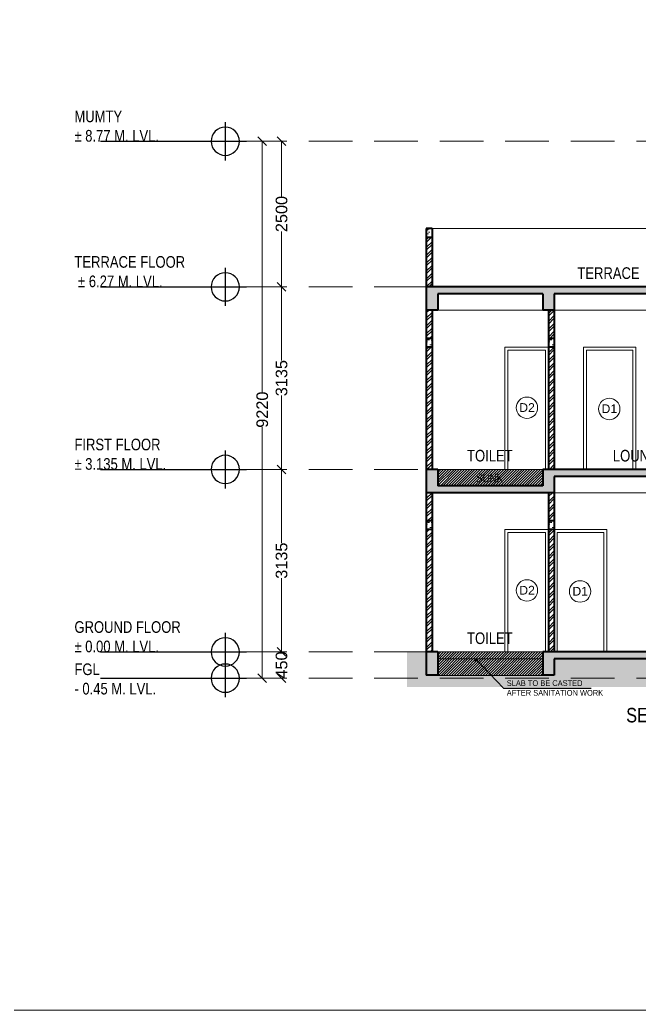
# Model space of a CAD drawing. Header units: metres. Extents: x 1689 to 2066, y 219 to 408.
# Drawn here: x 2020.91 to 2031.56, y 322.67 to 339.68 of the extents above; entities that cross this region are included whole.
import ezdxf

# ---------------------------------------------------------------- set-up
doc = ezdxf.new("R2010")
doc.units = ezdxf.units.M
doc.header["$LTSCALE"] = 1.5
for name, pattern in [('00_toilet$0$8th floor plan$0$HIDDEN', [0.375, 0.25, -0.125]), ('CENTER', [2, 1.25, -0.25, 0.25, -0.25]), ('DASHED', [0.75, 0.5, -0.25])]:
    doc.linetypes.add(name, pattern=pattern)
for name, color, linetype, lineweight in [('A- DOOR WINDOW TAGS', 7, 'Continuous', 5), ('A-Concrete', 5, 'Continuous', 40), ('A-DOOR', 13, 'Continuous', 13), ('A-ELE 01', 7, 'Continuous', 15), ('A-GRID', 252, 'CENTER', 5), ('A-HATCH', 252, 'Continuous', 5), ('A-SYMBOL', 252, 'Continuous', 5), ('A-WALL', 1, 'Continuous', 40), ('A-WINDOW', 143, 'Continuous', 13), ('A-Working Dimension', 42, 'Continuous', 5)]:
    doc.layers.add(name, color=color, linetype=linetype, lineweight=lineweight)
doc.layers.add('A-Text', color=7, linetype='Continuous')
doc.styles.add('DIM', font='arial.ttf', dxfattribs={"width": 0.8, "height": 0.2})
doc.styles.add('Roman', font='romans.shx', dxfattribs={"bigfont": 'bigfont.shx'})
doc.styles.get("Standard").update_dxf_attribs({"font": 'arial.ttf', "height": 0.2})
doc.dimstyles.new('W-DIM', dxfattribs={"dimtxt": 0.125, "dimasz": 0.075, "dimexe": 0.2, "dimexo": 0.2, "dimgap": 0.04, "dimtad": 1, "dimdec": 0, "dimlfac": 1000, "dimzin": 0, "dimdsep": 46, "dimtxsty": 'DIM', "dimblk": 'OBLIQUE', "dimcen": 0.09, "dimclrt": 7, "dimadec": 0, "dimazin": 0, "dimtfac": 1, "dimtdec": 0, "dimtofl": 0, "dimtmove": 0, "dimatfit": 3, "dimldrblk": 'OPEN90', "dimfxl": 0.1, "dimtolj": 1, "dimtzin": 0, "dimarcsym": 0})
doc.dimstyles.new('Working Dim', dxfattribs={"dimtxt": 0.125, "dimasz": 0.15, "dimexe": 0.09, "dimexo": 0.0625, "dimgap": 0, "dimtad": 0, "dimdec": 0, "dimlfac": 1000, "dimzin": 0, "dimdsep": 46, "dimtxsty": 'Standard', "dimblk": 'OBLIQUE', "dimcen": 0.09, "dimse1": 1, "dimse2": 1, "dimclrd": 256, "dimclre": 256, "dimadec": 0, "dimazin": 0, "dimtfac": 1, "dimtdec": 0, "dimtofl": 0, "dimtmove": 1, "dimatfit": 3, "dimldrblk": 'OBLIQUE', "dimfxl": 1, "dimtolj": 1, "dimtzin": 0, "dimlwd": -1, "dimlwe": -1, "dimarcsym": 0})

# ---------------------------------------------------------------- blocks, each defined once
blk = doc.blocks.new('A$C3A7D7E6B')
at = {"layer": 'A-Text', "color": 19}
for p, q in [((0, 270), (0, -270)), ((1766, 0), (-300, 0))]:
    blk.add_line(p, q, dxfattribs=at)
blk.add_circle((0, 0), 200, dxfattribs=at)
blk = doc.blocks.new('A$C287A73BA')
at = {"layer": 'A-GRID', "linetype": 'DASHED'}
for p, q in [((1.821, 9.577), (20.431, 9.577)), ((1.821, 7.077), (20.431, 7.077)), ((1.821, 3.942), (20.431, 3.942)), ((1.821, 0.807), (20.431, 0.807)), ((1.821, 0.357), (20.431, 0.357))]:
    blk.add_line(p, q, dxfattribs=at)
at = {"layer": 'A-SYMBOL', "lineweight": -3, "xscale": -0.001212954476999878, "yscale": 0.001212954476999878, "zscale": 0.001212954476999878}
for p in [(2.638, 9.577), (2.638, 7.077), (2.638, 3.942), (2.638, 0.807), (2.638, 0.357)]:
    blk.add_blockref('A$C3A7D7E6B', p, dxfattribs=at)
at = {"layer": 'A-Text', "char_height": 0.2, "attachment_point": 1, "style": 'DIM'}
for s, insert, width in [('MUMTY\\P%%P 8.77 M. LVL.', (0.048, 10.105), 2.37517), ('TERRACE FLOOR\\P %%P 6.27 M. LVL.', (0.048, 7.605), 2.37517), ('FIRST FLOOR \\P%%P 3.135 M. LVL.', (0.048, 4.47), 1.97738), ('GROUND FLOOR \\P%%P 0.00 M. LVL.', (0.048, 1.335), 2.28186), ('FGL \\P- 0.45 M. LVL.', (0.048, 0.61), 1.76169)]:
    blk.add_mtext(s, dxfattribs=dict(at, insert=insert, width=width))
blk = doc.blocks.new('D1')
at = {"layer": 'A- DOOR WINDOW TAGS', "lineweight": 5}
blk.add_circle((1700.437, 432.369), 0.184, dxfattribs=at)
at = {"layer": 'A- DOOR WINDOW TAGS', "insert": (1700.305, 432.448), "char_height": 0.15, "attachment_point": 1, "style": 'Roman'}
blk.add_mtext_dynamic_manual_height_columns('{\\fArial|b0|i0|c0|p34;D1}', width=0.2464, gutter_width=0.325, heights=[0], dxfattribs=at)
blk = doc.blocks.new('D2')
at = {"layer": 'A- DOOR WINDOW TAGS', "lineweight": 5}
blk.add_circle((1698.527, 436.903), 0.184, dxfattribs=at)
at = {"layer": 'A- DOOR WINDOW TAGS', "insert": (1698.395, 436.982), "char_height": 0.15, "attachment_point": 1, "style": 'Roman'}
blk.add_mtext_dynamic_manual_height_columns('{\\fArial|b0|i0|c0|p34;D2}', width=0.2464, gutter_width=0.325, heights=[0], dxfattribs=at)
blk = doc.blocks.new('_Oblique')
at = {"color": 0, "linetype": 'ByBlock', "lineweight": -2}
blk.add_line((-0.5, -0.5), (0.5, 0.5), dxfattribs=at)
blk = doc.blocks.new('_Open90')
at = {"color": 0, "linetype": 'ByBlock', "lineweight": -2}
for p, q in [((0, 0), (-1, 0)), ((-0.5, 0.5), (0, 0)), ((0, 0), (-0.5, -0.5))]:
    blk.add_line(p, q, dxfattribs=at)
blk = doc.blocks.new('*D371')
at = {"layer": 'A-Working Dimension', "transparency": 16777216}
for p, q in [((2025.4, 337.594), (2025.4, 336.644)), ((2025.4, 335.094), (2025.4, 336.044))]:
    blk.add_line(p, q, dxfattribs=at)
at = {"layer": 'Defpoints', "color": 0, "linetype": 'Continuous', "transparency": 16777216}
for p in [(2025.4, 337.594), (2025.4, 335.094), (2025.4, 335.094)]:
    blk.add_point(p, dxfattribs=at)
at = {"layer": 'A-Working Dimension', "linetype": 'Continuous', "transparency": 16777216, "xscale": 0.15, "yscale": 0.15, "zscale": 0.15}
for p, rotation in [((2025.4, 337.594), 90), ((2025.4, 335.094), 270)]:
    blk.add_blockref('_Oblique', p, dxfattribs=dict(at, rotation=rotation))
at = {"layer": 'A-Working Dimension', "color": 0, "linetype": 'Continuous', "transparency": 16777216, "insert": (2025.4, 336.344), "char_height": 0.2, "attachment_point": 5, "rotation": 90}
blk.add_mtext('\\A1;2500', dxfattribs=at)
blk = doc.blocks.new('*D372')
at = {"layer": 'A-Working Dimension', "transparency": 16777216}
for p, q in [((2025.4, 335.094), (2025.4, 333.826)), ((2025.4, 331.959), (2025.4, 333.227))]:
    blk.add_line(p, q, dxfattribs=at)
at = {"layer": 'Defpoints', "color": 0, "linetype": 'Continuous', "transparency": 16777216}
for p in [(2025.4, 335.094), (2025.4, 331.959), (2025.4, 331.959)]:
    blk.add_point(p, dxfattribs=at)
at = {"layer": 'A-Working Dimension', "linetype": 'Continuous', "transparency": 16777216, "xscale": 0.15, "yscale": 0.15, "zscale": 0.15}
for p, rotation in [((2025.4, 335.094), 90), ((2025.4, 331.959), 270)]:
    blk.add_blockref('_Oblique', p, dxfattribs=dict(at, rotation=rotation))
at = {"layer": 'A-Working Dimension', "color": 0, "linetype": 'Continuous', "transparency": 16777216, "insert": (2025.4, 333.526), "char_height": 0.2, "attachment_point": 5, "rotation": 90}
blk.add_mtext('\\A1;3135', dxfattribs=at)
blk = doc.blocks.new('*D373')
at = {"layer": 'A-Working Dimension', "transparency": 16777216}
for p, q in [((2025.4, 331.959), (2025.4, 330.691)), ((2025.4, 328.824), (2025.4, 330.092))]:
    blk.add_line(p, q, dxfattribs=at)
at = {"layer": 'Defpoints', "color": 0, "linetype": 'Continuous', "transparency": 16777216}
for p in [(2025.143, 331.959), (2025.353, 328.824), (2025.4, 328.824)]:
    blk.add_point(p, dxfattribs=at)
at = {"layer": 'A-Working Dimension', "linetype": 'Continuous', "transparency": 16777216, "xscale": 0.15, "yscale": 0.15, "zscale": 0.15}
for p, rotation in [((2025.4, 331.959), 90), ((2025.4, 328.824), 270)]:
    blk.add_blockref('_Oblique', p, dxfattribs=dict(at, rotation=rotation))
at = {"layer": 'A-Working Dimension', "color": 0, "linetype": 'Continuous', "transparency": 16777216, "insert": (2025.4, 330.391), "char_height": 0.2, "attachment_point": 5, "rotation": 90}
blk.add_mtext('\\A1;3135', dxfattribs=at)
blk = doc.blocks.new('*D374')
at = {"layer": 'A-Working Dimension', "transparency": 16777216}
for p, q in [((2025.4, 328.824), (2025.4, 328.823)), ((2025.4, 328.374), (2025.4, 328.374))]:
    blk.add_line(p, q, dxfattribs=at)
at = {"layer": 'Defpoints', "color": 0, "linetype": 'Continuous', "transparency": 16777216}
for p in [(2025.353, 328.824), (2025.4, 328.374), (2025.4, 328.374)]:
    blk.add_point(p, dxfattribs=at)
at = {"layer": 'A-Working Dimension', "linetype": 'Continuous', "transparency": 16777216, "xscale": 0.15, "yscale": 0.15, "zscale": 0.15}
for p, rotation in [((2025.4, 328.824), 90), ((2025.4, 328.374), 270)]:
    blk.add_blockref('_Oblique', p, dxfattribs=dict(at, rotation=rotation))
at = {"layer": 'A-Working Dimension', "color": 0, "linetype": 'Continuous', "transparency": 16777216, "insert": (2025.4, 328.599), "char_height": 0.2, "attachment_point": 5, "rotation": 90}
blk.add_mtext('\\A1;450', dxfattribs=at)
blk = doc.blocks.new('*D378')
at = {"layer": 'A-Working Dimension', "transparency": 16777216}
for p, q in [((2025.069, 337.594), (2025.069, 333.282)), ((2025.069, 328.374), (2025.069, 332.685))]:
    blk.add_line(p, q, dxfattribs=at)
at = {"layer": 'Defpoints', "color": 0, "linetype": 'Continuous', "transparency": 16777216}
for p in [(2025.069, 337.594), (2025.07, 337.594), (2025.07, 328.374)]:
    blk.add_point(p, dxfattribs=at)
at = {"layer": 'A-Working Dimension', "linetype": 'Continuous', "transparency": 16777216, "xscale": 0.15, "yscale": 0.15, "zscale": 0.15}
for p, rotation in [((2025.069, 337.594), 90), ((2025.069, 328.374), 270)]:
    blk.add_blockref('_Oblique', p, dxfattribs=dict(at, rotation=rotation))
at = {"layer": 'A-Working Dimension', "color": 0, "linetype": 'Continuous', "transparency": 16777216, "insert": (2025.069, 332.984), "char_height": 0.2, "attachment_point": 5, "rotation": 90}
blk.add_mtext('\\A1;9220', dxfattribs=at)

msp = doc.modelspace()

# ---------------------------------------------------------------- hatches: boundary and pattern name
at = {"layer": 'A-HATCH', "ltscale": 50}
h = msp.add_hatch(dxfattribs=at)
h.set_pattern_fill('AR-CONC', color=256, scale=0.001)
h.set_pattern_definition([(50, (348.87532, -22.68421), (0.182184669, -0.015939086), [0.01905, -0.20955]), (355, (348.87532, -22.68421), (-0.035243421, 0.191056845), [0.01524, -0.167640584]), (100.451445, (348.8905, -22.68554), (0.146941247, 0.175117752), [0.016190009, -0.178090245]), (46.1842, (348.87532, -22.63341), (0.27107904, -0.042042328), [0.028575, -0.314325]), (96.635558, (348.8979, -22.63692), (0.237404134, 0.247426125), [0.024285023, -0.26713561]), (351.184151, (348.87532, -22.6334), (0.237404134, 0.247426125), [0.022859967, -0.25145973]), (21, (348.90072, -22.64611), (0.151614391, -0.102265198), [0.01905, -0.20955]), (326, (348.90072, -22.64611), (0.061802028, 0.184187966), [0.01524, -0.16764]), (71.451445, (348.91336, -22.65463), (0.21341642, 0.081922769), [0.016190009, -0.178089938]), (37.5, (348.87532, -22.68421), (0.0030886033, 0.0845550389), [0, -0.165608, 0, -0.17018, 0, -0.168275]), (7.5, (348.87532, -22.68421), (0.0668196625, 0.100180575), [0, -0.097028, 0, -0.161798, 0, -0.064135]), (327.5, (348.81868, -22.68421), (0.1355905952, -0.005728744), [0, -0.0635, 0, -0.19812, 0, -0.26289]), (317.5, (348.79328, -22.68421), (0.148129181, 0.025426491), [0, -0.08255, 0, -0.131572, 0, -0.18669])])
h.paths.add_polyline_path([(2027.88317, 336.09373), (2027.88317, 335.94373), (2027.98317, 335.94373), (2027.98317, 336.09373)])
h = msp.add_hatch(dxfattribs=at)
h.set_pattern_fill('ANSI32', color=256, scale=0.01)
h.set_pattern_definition([(45, (319.89356, -41.61804), (-0.067351921, 0.067351921), []), (45, (319.93846, -41.61804), (-0.067351921, 0.067351921), [])])
h.paths.add_polyline_path([(2027.88317, 328.82373), (2027.98317, 328.82373), (2027.98317, 330.92373), (2027.88317, 330.92373)])
h.paths.add_polyline_path([(2027.88317, 331.07373), (2027.98317, 331.07373), (2027.98317, 331.55873), (2027.88317, 331.55873)])
h.paths.add_polyline_path([(2030.08317, 330.92373), (2029.98317, 330.92373), (2029.98317, 328.82373), (2030.08317, 328.82373)])
h.paths.add_polyline_path([(2029.98317, 331.07373), (2030.08317, 331.07373), (2030.08317, 331.55873), (2029.98317, 331.55873)])
h.paths.add_polyline_path([(2033.23317, 331.55873), (2033.23317, 331.07373), (2033.33317, 331.07373), (2033.33317, 331.55873)])
h.paths.add_polyline_path([(2036.83317, 328.82373), (2037.03317, 328.82373), (2037.03317, 330.92373), (2036.83317, 330.92373)])
h.paths.add_polyline_path([(2037.03317, 331.55873), (2036.83317, 331.55873), (2036.83317, 331.07373), (2037.03317, 331.07373)])
h.paths.add_polyline_path([(2036.93317, 332.80873), (2036.93317, 331.95873), (2037.03317, 331.95873), (2037.03317, 332.80873)])
h.paths.add_polyline_path([(2034.18317, 334.20873), (2034.38317, 334.20873), (2034.38317, 334.69373), (2034.18317, 334.69373)])
h.paths.add_polyline_path([(2034.28317, 335.09373), (2034.38317, 335.09373), (2034.38317, 335.94373), (2034.28317, 335.94373)])
h.paths.add_polyline_path([(2027.88317, 335.09373), (2027.98317, 335.09373), (2027.98317, 335.94373), (2027.88317, 335.94373)])
h.paths.add_polyline_path([(2027.98317, 334.69373), (2027.88317, 334.69373), (2027.88317, 334.20873), (2027.98317, 334.20873)])
h.paths.add_polyline_path([(2027.98317, 334.05873), (2027.88317, 334.05873), (2027.88317, 331.95873), (2027.98317, 331.95873)])
h.paths.add_polyline_path([(2029.98317, 334.20873), (2030.08317, 334.20873), (2030.08317, 334.69373), (2029.98317, 334.69373)])
h.paths.add_polyline_path([(2030.08317, 334.05873), (2029.98317, 334.05873), (2029.98317, 331.95873), (2030.08317, 331.95873)])
h = msp.add_hatch(dxfattribs=at)
h.set_pattern_fill('AR-CONC', color=256, scale=0.001)
h.set_pattern_definition([(50, (319.89356, -41.61804), (0.182184669, -0.015939086), [0.01905, -0.20955]), (355, (319.89356, -41.61804), (-0.035243421, 0.191056845), [0.01524, -0.167640584]), (100.451445, (319.90874, -41.61937), (0.146941247, 0.175117752), [0.016190009, -0.178090245]), (46.1842, (319.89356, -41.56724), (0.27107904, -0.042042328), [0.028575, -0.314325]), (96.635558, (319.91615, -41.57074), (0.237404134, 0.247426125), [0.024285023, -0.26713561]), (351.184151, (319.89356, -41.56724), (0.237404134, 0.247426125), [0.022859967, -0.25145973]), (21, (319.91896, -41.57994), (0.151614391, -0.102265198), [0.01905, -0.20955]), (326, (319.91896, -41.57994), (0.061802028, 0.184187966), [0.01524, -0.16764]), (71.451445, (319.9316, -41.58846), (0.21341642, 0.081922769), [0.016190009, -0.178089938]), (37.5, (319.89356, -41.61804), (0.0030886033, 0.0845550389), [0, -0.165608, 0, -0.17018, 0, -0.168275]), (7.5, (319.89356, -41.61804), (0.0668196625, 0.100180575), [0, -0.097028, 0, -0.161798, 0, -0.064135]), (327.5, (319.83692, -41.61804), (0.1355905952, -0.005728744), [0, -0.0635, 0, -0.19812, 0, -0.26289]), (317.5, (319.81152, -41.61804), (0.148129181, 0.025426491), [0, -0.08255, 0, -0.131572, 0, -0.18669])])
h.paths.add_polyline_path([(2037.03317, 328.82373), (2032.69723, 328.82373), (2032.69723, 328.70373), (2033.13317, 328.70373), (2033.13317, 328.42373), (2033.33317, 328.42373), (2033.33317, 328.70373), (2036.83317, 328.70373), (2036.83317, 328.42373), (2037.03317, 328.42373)])
h.paths.add_polyline_path([(2037.03317, 331.95873), (2032.69723, 331.95873), (2032.69723, 331.83873), (2033.13317, 331.83873), (2033.13317, 331.55873), (2033.33317, 331.55873), (2033.33317, 331.83873), (2036.83317, 331.83873), (2036.83317, 331.55873), (2037.03317, 331.55873)])
h.paths.add_polyline_path([(2032.69723, 331.95873), (2029.88317, 331.95873), (2029.88317, 331.67873), (2028.08317, 331.67873), (2028.08317, 331.95873), (2027.88317, 331.95873), (2027.88317, 331.55873), (2028.08317, 331.55873), (2029.88317, 331.55873), (2030.08317, 331.55873), (2030.08317, 331.83873), (2032.69723, 331.83873)])
h.paths.add_polyline_path([(2032.69723, 335.09373), (2027.88317, 335.09373), (2027.88317, 334.69373), (2028.08317, 334.69373), (2028.08317, 334.97373), (2029.88317, 334.97373), (2029.88317, 334.69373), (2030.08317, 334.69373), (2030.08317, 334.97373), (2032.69723, 334.97373)])
h.paths.add_polyline_path([(2034.38317, 335.09373), (2032.69723, 335.09373), (2032.69723, 334.97373), (2033.13317, 334.97373), (2033.13317, 334.69373), (2033.33317, 334.69373), (2033.33317, 334.97373), (2034.18317, 334.97373), (2034.18317, 334.69373), (2034.38317, 334.69373)])
h.paths.add_polyline_path([(2034.98317, 334.20873), (2034.18317, 334.20873), (2034.18317, 334.05873), (2034.98317, 334.05873)])
h.paths.add_polyline_path([(2029.88317, 328.82373), (2029.88317, 328.42373), (2030.08317, 328.42373), (2030.08317, 328.70373), (2032.69723, 328.70373), (2032.69723, 328.82373)])
h.paths.add_polyline_path([(2028.08317, 328.42373), (2028.08317, 328.82373), (2027.88317, 328.82373), (2027.88317, 328.42373)])
h = msp.add_hatch(dxfattribs=at)
h.set_pattern_fill('AR-CONC', color=256, scale=0.001)
h.set_pattern_definition([(50, (348.97532, -24.56921), (0.182184669, -0.015939086), [0.01905, -0.20955]), (355, (348.97532, -24.56921), (-0.035243421, 0.191056845), [0.01524, -0.167640584]), (100.451445, (348.9905, -24.57054), (0.146941247, 0.175117752), [0.016190009, -0.178090245]), (46.1842, (348.97532, -24.51841), (0.27107904, -0.042042328), [0.028575, -0.314325]), (96.635558, (348.9979, -24.52192), (0.237404134, 0.247426125), [0.024285023, -0.26713561]), (351.184151, (348.97532, -24.5184), (0.237404134, 0.247426125), [0.022859967, -0.25145973]), (21, (349.00072, -24.53111), (0.151614391, -0.102265198), [0.01905, -0.20955]), (326, (349.00072, -24.53111), (0.061802028, 0.184187966), [0.01524, -0.16764]), (71.451445, (349.01336, -24.53963), (0.21341642, 0.081922769), [0.016190009, -0.178089938]), (37.5, (348.97532, -24.56921), (0.0030886033, 0.0845550389), [0, -0.165608, 0, -0.17018, 0, -0.168275]), (7.5, (348.97532, -24.56921), (0.0668196625, 0.100180575), [0, -0.097028, 0, -0.161798, 0, -0.064135]), (327.5, (348.91868, -24.56921), (0.1355905952, -0.005728744), [0, -0.0635, 0, -0.19812, 0, -0.26289]), (317.5, (348.89328, -24.56921), (0.148129181, 0.025426491), [0, -0.08255, 0, -0.131572, 0, -0.18669])])
h.paths.add_polyline_path([(2027.88317, 334.05873), (2027.98317, 334.05873), (2027.98317, 334.20873), (2027.88317, 334.20873)])
h = msp.add_hatch(dxfattribs=at)
h.set_pattern_fill('AR-CONC', color=256, scale=0.001)
h.set_pattern_definition([(50, (351.07532, -24.56921), (0.182184669, -0.015939086), [0.01905, -0.20955]), (355, (351.07532, -24.56921), (-0.035243421, 0.191056845), [0.01524, -0.167640584]), (100.451445, (351.0905, -24.57054), (0.146941247, 0.175117752), [0.016190009, -0.178090245]), (46.1842, (351.07532, -24.51841), (0.27107904, -0.042042328), [0.028575, -0.314325]), (96.635558, (351.0979, -24.52192), (0.237404134, 0.247426125), [0.024285023, -0.26713561]), (351.184151, (351.07532, -24.5184), (0.237404134, 0.247426125), [0.022859967, -0.25145973]), (21, (351.10072, -24.53111), (0.151614391, -0.102265198), [0.01905, -0.20955]), (326, (351.10072, -24.53111), (0.061802028, 0.184187966), [0.01524, -0.16764]), (71.451445, (351.11336, -24.53963), (0.21341642, 0.081922769), [0.016190009, -0.178089938]), (37.5, (351.07532, -24.56921), (0.0030886033, 0.0845550389), [0, -0.165608, 0, -0.17018, 0, -0.168275]), (7.5, (351.07532, -24.56921), (0.0668196625, 0.100180575), [0, -0.097028, 0, -0.161798, 0, -0.064135]), (327.5, (351.01868, -24.56921), (0.1355905952, -0.005728744), [0, -0.0635, 0, -0.19812, 0, -0.26289]), (317.5, (350.99328, -24.56921), (0.148129181, 0.025426491), [0, -0.08255, 0, -0.131572, 0, -0.18669])])
h.paths.add_polyline_path([(2029.98317, 334.05873), (2030.08317, 334.05873), (2030.08317, 334.20873), (2029.98317, 334.20873)])
h = msp.add_hatch(dxfattribs=at)
h.set_pattern_fill('ANSI31', color=256, scale=0.01)
h.set_pattern_definition([(45, (333.017514, -38.483038), (-0.0224506403, 0.0224506403), [])])
h.paths.add_polyline_path([(2029.88317, 331.67873), (2029.88317, 331.95873), (2028.08317, 331.95873), (2028.08317, 331.67873)])
h = msp.add_hatch(dxfattribs=at)
h.set_pattern_fill('AR-CONC', color=256, scale=0.001)
h.set_pattern_definition([(50, (348.97532, -27.70421), (0.182184669, -0.015939086), [0.01905, -0.20955]), (355, (348.97532, -27.70421), (-0.035243421, 0.191056845), [0.01524, -0.167640584]), (100.451445, (348.9905, -27.70554), (0.146941247, 0.175117752), [0.016190009, -0.178090245]), (46.1842, (348.97532, -27.65341), (0.27107904, -0.042042328), [0.028575, -0.314325]), (96.635558, (348.9979, -27.65692), (0.237404134, 0.247426125), [0.024285023, -0.26713561]), (351.184151, (348.97532, -27.6534), (0.237404134, 0.247426125), [0.022859967, -0.25145973]), (21, (349.00072, -27.66611), (0.151614391, -0.102265198), [0.01905, -0.20955]), (326, (349.00072, -27.66611), (0.061802028, 0.184187966), [0.01524, -0.16764]), (71.451445, (349.01336, -27.67463), (0.21341642, 0.081922769), [0.016190009, -0.178089938]), (37.5, (348.97532, -27.70421), (0.0030886033, 0.0845550389), [0, -0.165608, 0, -0.17018, 0, -0.168275]), (7.5, (348.97532, -27.70421), (0.0668196625, 0.100180575), [0, -0.097028, 0, -0.161798, 0, -0.064135]), (327.5, (348.91868, -27.70421), (0.1355905952, -0.005728744), [0, -0.0635, 0, -0.19812, 0, -0.26289]), (317.5, (348.89328, -27.70421), (0.148129181, 0.025426491), [0, -0.08255, 0, -0.131572, 0, -0.18669])])
h.paths.add_polyline_path([(2027.88317, 330.92373), (2027.98317, 330.92373), (2027.98317, 331.07373), (2027.88317, 331.07373)])
h = msp.add_hatch(dxfattribs=at)
h.set_pattern_fill('AR-CONC', color=256, scale=0.001)
h.set_pattern_definition([(50, (351.07532, -27.70421), (0.182184669, -0.015939086), [0.01905, -0.20955]), (355, (351.07532, -27.70421), (-0.035243421, 0.191056845), [0.01524, -0.167640584]), (100.451445, (351.0905, -27.70554), (0.146941247, 0.175117752), [0.016190009, -0.178090245]), (46.1842, (351.07532, -27.65341), (0.27107904, -0.042042328), [0.028575, -0.314325]), (96.635558, (351.0979, -27.65692), (0.237404134, 0.247426125), [0.024285023, -0.26713561]), (351.184151, (351.07532, -27.6534), (0.237404134, 0.247426125), [0.022859967, -0.25145973]), (21, (351.10072, -27.66611), (0.151614391, -0.102265198), [0.01905, -0.20955]), (326, (351.10072, -27.66611), (0.061802028, 0.184187966), [0.01524, -0.16764]), (71.451445, (351.11336, -27.67463), (0.21341642, 0.081922769), [0.016190009, -0.178089938]), (37.5, (351.07532, -27.70421), (0.0030886033, 0.0845550389), [0, -0.165608, 0, -0.17018, 0, -0.168275]), (7.5, (351.07532, -27.70421), (0.0668196625, 0.100180575), [0, -0.097028, 0, -0.161798, 0, -0.064135]), (327.5, (351.01868, -27.70421), (0.1355905952, -0.005728744), [0, -0.0635, 0, -0.19812, 0, -0.26289]), (317.5, (350.99328, -27.70421), (0.148129181, 0.025426491), [0, -0.08255, 0, -0.131572, 0, -0.18669])])
h.paths.add_polyline_path([(2029.98317, 330.92373), (2030.08317, 330.92373), (2030.08317, 331.07373), (2029.98317, 331.07373)])
at = {"layer": 'A-HATCH', "lineweight": 5, "ltscale": 50}
h = msp.add_hatch(dxfattribs=at)
h.set_pattern_fill('EARTH', color=256, scale=0.025)
h.set_pattern_definition([(0, (319.89356, -41.61804), (0.15875, 0.15875), [0.15875, -0.15875]), (0, (319.89356, -41.5585), (0.15875, 0.15875), [0.15875, -0.15875]), (0, (319.89356, -41.49898), (0.15875, 0.15875), [0.15875, -0.15875]), (90, (319.9134, -41.47913), (-0.15875, 0.15875), [0.15875, -0.15875]), (90, (319.97294, -41.47913), (-0.15875, 0.15875), [0.15875, -0.15875]), (90, (320.03247, -41.47913), (-0.15875, 0.15875), [0.15875, -0.15875])])
h.paths.add_polyline_path([(2036.83317, 328.70373), (2033.33317, 328.70373), (2033.33317, 328.42373), (2033.13317, 328.42373), (2033.13317, 328.70373), (2032.69723, 328.70373), (2032.69723, 328.22373), (2037.52008, 328.22373), (2037.52008, 328.82373), (2037.03317, 328.82373), (2037.03317, 328.42373), (2036.83317, 328.42373)])
h.paths.add_polyline_path([(2032.69723, 328.70373), (2030.08317, 328.70373), (2030.08317, 328.42373), (2029.88317, 328.42373), (2028.08317, 328.42373), (2027.88317, 328.42373), (2027.88317, 328.82363), (2027.55166, 328.82373), (2027.55166, 328.22373), (2032.69723, 328.22373)])
at = {"layer": 'A-HATCH', "ltscale": 50}
h = msp.add_hatch(dxfattribs=at)
h.set_pattern_fill('ANSI31', color=256, scale=0.01)
h.set_pattern_definition([(45, (333.017514, -41.618038), (-0.0224506403, 0.0224506403), [])])
h.paths.add_polyline_path([(2029.88317, 328.42101), (2029.88317, 328.82373), (2028.08317, 328.82373), (2028.08317, 328.42101)])

# ---------------------------------------------------------------- linework, layer by layer
at = {"layer": 'A-Concrete'}
for p, q in [((2027.98317, 336.09373), (2027.88317, 336.09373)), ((2027.88317, 336.09373), (2027.88317, 335.94373)), ((2027.98317, 336.09373), (2027.98317, 335.94373)), ((2027.98317, 335.94373), (2027.88317, 335.94373)), ((2034.38317, 335.09373), (2027.88317, 335.09373)), ((2027.88317, 335.09373), (2027.88317, 334.69373)), ((2027.88317, 334.97373), (2027.88317, 334.97373)), ((2029.88317, 334.97373), (2028.08317, 334.97373)), ((2028.08317, 334.97373), (2028.08317, 334.69373)), ((2029.88317, 334.97373), (2029.88317, 334.69373)), ((2033.13337, 334.97373), (2030.08317, 334.97373)), ((2030.08317, 334.97373), (2030.08317, 334.69373)), ((2028.08317, 334.69373), (2027.88317, 334.69373)), ((2030.08317, 334.69373), (2029.88317, 334.69373)), ((2027.88317, 334.20873), (2027.88317, 334.05873)), ((2027.98317, 334.20873), (2027.88317, 334.20873)), ((2027.98317, 334.20873), (2027.98317, 334.05873)), ((2030.08317, 334.20873), (2029.98317, 334.20873)), ((2029.98317, 334.20873), (2029.98317, 334.05873)), ((2030.08317, 334.20873), (2030.08317, 334.05873)), ((2027.98317, 334.05873), (2027.88317, 334.05873)), ((2030.08317, 334.05873), (2029.98317, 334.05873)), ((2027.88317, 331.95873), (2027.88317, 331.55873)), ((2028.08317, 331.95873), (2027.88317, 331.95873)), ((2027.88317, 331.83873), (2027.88317, 331.83873)), ((2028.08317, 331.95873), (2028.08317, 331.67873)), ((2037.03317, 331.95873), (2029.88317, 331.95873)), ((2029.88317, 331.95873), (2029.88317, 331.67873)), ((2033.13317, 331.83873), (2030.08317, 331.83873)), ((2030.08317, 331.83873), (2030.08317, 331.55873)), ((2029.88317, 331.67873), (2028.08317, 331.67873)), ((2028.08317, 331.55873), (2027.88317, 331.55873)), ((2029.88317, 331.55873), (2028.08317, 331.55873)), ((2030.08317, 331.55873), (2029.88317, 331.55873)), ((2027.98317, 331.07373), (2027.88317, 331.07373)), ((2027.88317, 331.07373), (2027.88317, 330.92373)), ((2027.98317, 331.07373), (2027.98317, 330.92373)), ((2030.08317, 331.07373), (2029.98317, 331.07373)), ((2029.98317, 331.07373), (2029.98317, 330.92373)), ((2030.08317, 331.07373), (2030.08317, 330.92373)), ((2027.98317, 330.92373), (2027.88317, 330.92373)), ((2030.08317, 330.92373), (2029.98317, 330.92373)), ((2028.08317, 328.82373), (2027.88317, 328.82373)), ((2027.88317, 328.82373), (2027.88317, 328.42373)), ((2028.08317, 328.82373), (2028.08317, 328.42373)), ((2037.03317, 328.82373), (2029.88317, 328.82373)), ((2029.88317, 328.82373), (2029.88317, 328.42373)), ((2027.88317, 328.70373), (2027.88317, 328.70373)), ((2033.13317, 328.70373), (2030.08317, 328.70373)), ((2030.08317, 328.70373), (2030.08317, 328.42373)), ((2028.08317, 328.42373), (2027.88317, 328.42373)), ((2030.08317, 328.42373), (2029.88317, 328.42373))]:
    msp.add_line(p, q, dxfattribs=at)
at = {"layer": 'A-DOOR'}
msp.add_line((2027.88317, 335.09373), (2027.27778, 335.09373), dxfattribs=at)
at = {"layer": 'A-DOOR', "color": 3}
msp.add_lwpolyline([(1895.20132, 357.89834), (2056.37676, 357.89834), (2056.37676, 322.67152), (1895.20132, 322.67152)], close=True, dxfattribs=at)
at = {"layer": 'A-ELE 01', "color": 125}
for p, q in [((2028.08317, 334.69373), (2029.88317, 334.69373)), ((2030.08317, 334.69373), (2033.13317, 334.69373)), ((2030.08317, 331.55873), (2033.13317, 331.55873))]:
    msp.add_line(p, q, dxfattribs=at)
at = {"layer": 'A-ELE 01', "ltscale": 50}
for p, q in [((2028.08317, 331.95873), (2029.88317, 331.95873)), ((2027.88317, 328.82373), (2027.55166, 328.82373)), ((2028.08317, 328.82373), (2029.88317, 328.82373)), ((2028.08317, 328.70373), (2029.88317, 328.70373)), ((2028.08317, 328.42101), (2029.88317, 328.42101))]:
    msp.add_line(p, q, dxfattribs=at)
at = {"layer": 'A-HATCH'}
msp.add_line((2034.28317, 336.09373), (2027.98317, 336.09373), dxfattribs=at)
at = {"layer": 'A-WALL'}
for p, q in [((2027.88317, 335.94373), (2027.88317, 335.09373)), ((2027.98317, 335.94373), (2027.98317, 335.09373)), ((2027.88317, 334.69373), (2027.88317, 334.20873)), ((2027.98317, 334.69373), (2027.98317, 334.20873)), ((2029.98317, 334.69373), (2029.98317, 334.20873)), ((2030.08317, 334.69373), (2030.08317, 334.20873)), ((2027.88317, 334.05873), (2027.88317, 331.95873)), ((2027.98317, 334.05873), (2027.98317, 331.95873)), ((2029.98317, 334.05873), (2029.98317, 331.95873)), ((2030.08317, 334.05873), (2030.08317, 331.95873)), ((2027.88317, 331.55873), (2027.88317, 331.07373)), ((2027.98317, 331.55873), (2027.98317, 331.07373)), ((2029.98317, 331.55873), (2029.98317, 331.07373)), ((2030.08317, 331.55873), (2030.08317, 331.07373)), ((2027.88317, 330.92373), (2027.88317, 328.82373)), ((2027.98317, 330.92373), (2027.98317, 328.82373)), ((2029.98317, 330.92373), (2029.98317, 328.82373)), ((2030.08317, 330.92373), (2030.08317, 328.82373))]:
    msp.add_line(p, q, dxfattribs=at)
at = {"layer": 'A-WINDOW'}
for p, q in [((2029.23317, 334.05873), (2029.98317, 334.05873)), ((2029.23317, 331.95873), (2029.23317, 334.05873)), ((2030.58317, 334.05873), (2031.48317, 334.05873)), ((2030.58317, 331.95873), (2030.58317, 334.05873)), ((2031.48317, 331.95873), (2031.48317, 334.05873)), ((2029.28317, 331.95873, 0), (2029.28317, 334.00873)), ((2029.28317, 334.00873), (2029.93317, 334.00873)), ((2029.93317, 331.95873), (2029.93317, 334.00873)), ((2030.63317, 331.95873), (2030.63317, 334.00873)), ((2030.63317, 334.00873), (2031.43317, 334.00873)), ((2031.43317, 331.95873), (2031.43317, 334.00873)), ((2029.23317, 330.92373), (2029.98317, 330.92373)), ((2029.23317, 328.82373), (2029.23317, 330.92373)), ((2029.28317, 328.82373, 0), (2029.28317, 330.87373)), ((2029.28317, 330.87373), (2029.93317, 330.87373)), ((2029.93317, 328.82373), (2029.93317, 330.87373)), ((2030.08317, 330.92373), (2030.98317, 330.92373)), ((2030.13317, 328.82373), (2030.13317, 330.87373)), ((2030.13317, 330.87373), (2030.93317, 330.87373)), ((2030.93317, 328.82373), (2030.93317, 330.87373)), ((2030.98317, 328.82373), (2030.98317, 330.92373))]:
    msp.add_line(p, q, dxfattribs=at)

# ---------------------------------------------------------------- block references
at = {"layer": 'A- DOOR WINDOW TAGS'}
for name, p in [('D2', (331.08592, -103.88594)), ('D1', (330.58912, -99.37276)), ('D2', (331.08592, -107.02339)), ('D1', (330.08877, -102.50681))]:
    msp.add_blockref(name, p, dxfattribs=at)
at = {"layer": 'A-GRID', "linetype": '00_toilet$0$8th floor plan$0$HIDDEN'}
msp.add_blockref('A$C287A73BA', (2021.79569, 328.01634), dxfattribs=at)

# ---------------------------------------------------------------- texts
at = {"layer": 'A-Text', "attachment_point": 1, "style": 'DIM'}
for s, insert, char_height, width in [('TERRACE', (2030.47963, 335.42934), 0.2, 0.9474761), ('TOILET', (2028.58523, 332.29434), 0.2, 0.9474761), ('LOUNGE', (2031.08876, 332.29434), 0.2, 0.9474761), ('SUNK', (2028.7387, 331.88568), 0.15, 0.9474761), ('TOILET', (2028.58523, 329.15934), 0.2, 0.9474761), ('SLAB TO BE CASTED AFTER SANITATION WORK', (2029.26643, 328.33811), 0.1, 1.468454)]:
    msp.add_mtext(s, dxfattribs=dict(at, insert=insert, char_height=char_height, width=width))
at = {"layer": 'A-Text', "ltscale": 50, "insert": (2031.31743, 327.86305), "char_height": 0.25, "width": 5.663069, "attachment_point": 1, "style": 'DIM'}
msp.add_mtext("SECTION B-B' ", dxfattribs=at)

# ---------------------------------------------------------------- dimensions: what is measured, and where the dimension line sits
at = {"layer": 'A-Working Dimension', "color": 0, "linetype": 'Continuous'}
for base, p1, p2, picture, middle in [((2025.06935, 337.59373), (2025.06993, 328.37373), (2025.06993, 337.59373), '*D378', (2025.06935, 332.98373)), ((2025.39964, 335.09373), (2025.39964, 337.59373), (2025.39964, 335.09373), '*D371', (2025.39964, 336.34373)), ((2025.39964, 331.95873), (2025.39964, 335.09373), (2025.39964, 331.95873), '*D372', (2025.39964, 333.52623)), ((2025.39964, 328.82373), (2025.14288, 331.95873), (2025.35256, 328.82373), '*D373', (2025.39964, 330.39123)), ((2025.39964, 328.37373), (2025.35256, 328.82373), (2025.39964, 328.37373), '*D374', (2025.39964, 328.59873))]:
    dim = msp.add_linear_dim(base=base, p1=p1, p2=p2, angle=90, dimstyle='Working Dim', dxfattribs=at)
    dim.commit()
    dim.dimension.update_dxf_attribs({"geometry": picture, "text_midpoint": middle})

# ---------------------------------------------------------------- leaders
at = {"layer": 'A-Text', "ltscale": 50}
msp.add_leader([(2028.7295, 328.70373), (2029.20869, 328.20404), (2030.71307, 328.20404)], dimstyle='W-DIM', override={"dimgap": 0.04, "dimtad": 0}, dxfattribs=at)

doc.saveas('drawing.dxf')
